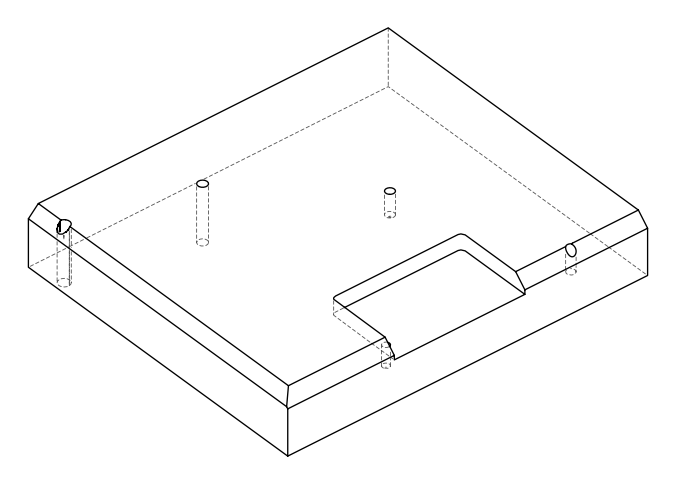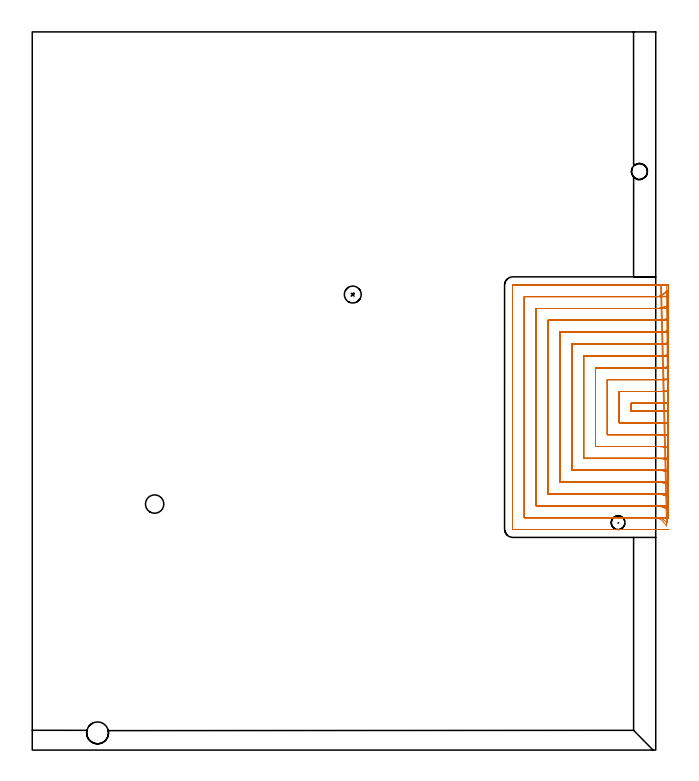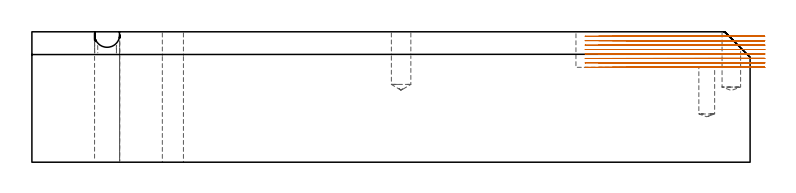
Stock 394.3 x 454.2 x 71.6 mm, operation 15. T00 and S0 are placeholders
(PLAN: 15 operations, 8 tool changes, 90.9 min)
(1 SPOT_DRILL | STEP1HOLE | NXT0321_9005460120000 | 0.03 min | 3 mm3)
(2 SPOT_DRILL_1 | STEP1HOLE_1 | NXT0321_9005460120000 | 0.03 min | 1 mm3)
(3 SPOT_DRILL_2 | STEP1POCKET | NXT0321_9005460120000 | 0.03 min | 2082 mm3)
(4 SPOT_DRILL_3 | STEP1POCKET_1 | NXT0321_9005460120000 | 0.03 min | 1 mm3)
(5 SPOT_DRILL_4 | STEP1POCKET_2 | NXT0321_9005460120000 | 0.03 min | 1 mm3)
(6 DRILL_THROUGH_HOLE_INTO_CENTER | STEP1HOLE | NXT0301_042 | 0.31 min | 2798 mm3)
(7 DRILL_TO_ENLARGE_THROUGH_HOLE | STEP1HOLE | NXT0301_103 | 0.31 min | 7872 mm3)
(8 DRILL_THROUGH_HOLE_INTO_CENTER_1 | STEP1HOLE_1 | UGT0301_226 | 0.32 min | 7534 mm3)
(9 DRILL_BLIND_HOLE_INTO_CENTER | STEP1POCKET | NXT0301_058 | 0.12 min | 1578 mm3)
(10 DRILL_BLIND_HOLE_INTO_CENTER_1 | STEP1POCKET_1 | UGT0301_219 | 0.14 min | 2679 mm3)
(11 DRILL_BLIND_HOLE_INTO_CENTER_2 | STEP1POCKET_2 | NXT0301_073 | 0.14 min | 2513 mm3)
(12 AREA_MILL | FG_CHAMFER_SURFACE | UGT0205_001 | 5.48 min | 13870 mm3)
(13 AREA_MILL_1 | FG_CHAMFER_SURFACE_1 | UGT0205_001 | 6.6 min | 15563 mm3)
(14 AREA_MILL_2 | FG_CHAMFER_SURFACE_2 | UGT0205_001 | 15.61 min | 29682 mm3)
(15 MILL_SLOT | SLOT_PARTIAL_RECTANGULAR | NXT0201_013 | Follow Part, ap 2.5, ae 75% | 61.75 min | 303507 mm3)
(TOOL NXT0321_9005460120000 | NC Spot Drill, 142deg, 12mm, Carbide, Uncoated | D12 PA142 FL30 Z2)
(TOOL NXT0301_042 | Carbide Drill 7.1mm [860.1-0710-057A1-MM 2214] | D7.1 PA140 FL85 Z2)
(TOOL NXT0301_103 | Carbide Drill 13.8mm [860.1-1380-062A1-MM 2214] | D13.8 PA140 FL77 Z2)
(TOOL UGT0301_226 | Twist Drill 11.6 mm | D11.6 PA118 FL90 Z2)
(TOOL NXT0301_058 | Carbide Drill 8.7mm [860.1-0870-026A1-MM 2214] | D8.7 PA140 FL47 Z2)
(TOOL UGT0301_219 | Twist Drill 10.7 mm | D10.7 PA118 FL90 Z2)
(TOOL NXT0301_073 | Carbide Drill 10.2mm [860.1-1020-031A1-MM 2214] | D10.2 PA140 FL55 Z2)
(TOOL UGT0205_001 | Chamfer Mill 20 x 3 x 45 deg. | D20 FL50 Z2)
(TOOL NXT0201_013 | ENDMILL 10mm | D10 FL30 Z4)
(OP 15 MILL_SLOT)
G17 G21 G94 G90
T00 M6
G54
G17 G0 G90 X402.293 Y219.665 S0 M3
G43 Z81.6 H0
Z69.162
G94 G1 X399.3 Y219.466 F250.
G2 X394.313 Y219.3 R75. F500.
G1 X378.7
Y214.5
X393.368
G2 X399.3 Y214.265 R75.
G1 X402.291 Y214.028 F250.
X402.292 Y227.206
X399.3 Y226.984
G2 X394.313 Y226.8 R67.5 F500.
G1 X371.2
Y207.
X393.368
G2 X399.3 Y206.739 R67.5
G1 X402.288 Y206.475 F250.
X402.29 Y234.757
X399.3 Y234.508
G2 X394.313 Y234.3 R60. F500.
G1 X363.7
Y199.5
X393.368
G2 X399.3 Y199.206 R60.
G1 X402.285 Y198.909 F250.
X402.286 Y242.322
X399.3 Y242.037
G2 X394.313 Y241.8 R52.5 F500.
G1 X356.2
Y192.
X393.368
G2 X399.3 Y191.664 R52.5
G1 X402.281 Y191.325 F250.
X402.282 Y249.91
X399.3 Y249.577
G2 X394.313 Y249.3 R45. F500.
G1 X348.7
Y184.5
X393.368
G2 X399.3 Y184.107 R45.
G1 X402.274 Y183.712 F250.
X402.273 Y257.532
X399.3 Y257.133
G2 X394.313 Y256.8 R37.5 F500.
G1 X341.2
Y177.
X393.368
G2 X399.3 Y176.528 R37.5
G1 X402.262 Y176.053 F250.
X402.258 Y265.216
X399.3 Y264.717
G2 X394.313 Y264.3 R30. F500.
G1 X333.7
Y169.5
X393.368
G2 X399.3 Y168.908 R30.
G1 X402.241 Y168.314 F250.
X402.225 Y273.024
X399.3 Y272.36
G2 X394.313 Y271.8 R22.5 F500.
G1 X326.2
Y162.
X393.368
G2 X399.3 Y161.204 R22.5
G1 X402.194 Y160.413 F250.
X402.129 Y281.151
X399.3 Y280.153
G2 X394.313 Y279.3 R15. F500.
G1 X318.7
Y154.5
X393.368
G2 X399.3 Y153.277 R15.
G1 X402.055 Y152.091 F250.
X401.541 Y290.693
X399.3 Y288.698
G2 X394.313 Y286.8 R7.5 F500.
G1 X311.2
Y147.
X393.368
G2 X399.285 Y144.109 R7.5
G1 X401.128 Y141.742 F250.
X397.313 Y294.3 F500.
X394.313 F250.
X304. F500.
G3 X303.7 Y294. R0.3
G1 Y139.8
G3 X304. Y139.5 R0.3
G1 X393.368
X396.368 F250.
G0 Z81.6
X402.295 Y219.603
Z66.725
G1 X399.3 Y219.428
G2 X394.926 Y219.3 R75. F500.
G1 X378.7
Y214.5
X394.862
G2 X399.3 Y214.369 R75.
G1 X402.295 Y214.191 F250.
X402.294 Y227.136
X399.3 Y226.942
G2 X394.926 Y226.8 R67.5 F500.
G1 X371.2
Y207.
X394.862
G2 X399.3 Y206.854 R67.5
G1 X402.294 Y206.657 F250.
X402.292 Y234.678
X399.3 Y234.46
G2 X394.926 Y234.3 R60. F500.
G1 X363.7
Y199.5
X394.862
G2 X399.3 Y199.336 R60.
G1 X402.292 Y199.114 F250.
X402.29 Y242.233
X399.3 Y241.983
G2 X394.926 Y241.8 R52.5 F500.
G1 X356.2
Y192.
X394.862
G2 X399.3 Y191.812 R52.5
G1 X402.289 Y191.559 F250.
X402.286 Y249.805
X399.3 Y249.513
G2 X394.926 Y249.3 R45. F500.
G1 X348.7
Y184.5
X394.862
G2 X399.3 Y184.281 R45.
G1 X402.285 Y183.985 F250.
X402.28 Y257.406
X399.3 Y257.056
G2 X394.926 Y256.8 R37.5 F500.
G1 X341.2
Y177.
X394.862
G2 X399.3 Y176.736 R37.5
G1 X402.279 Y176.381 F250.
X402.268 Y265.058
X399.3 Y264.621
G2 X394.926 Y264.3 R30. F500.
G1 X333.7
Y169.5
X394.862
G2 X399.3 Y169.17 R30.
G1 X402.267 Y168.726 F250.
X402.243 Y272.813
X399.3 Y272.229
G2 X394.926 Y271.8 R22.5 F500.
G1 X326.2
Y162.
X394.862
G2 X399.3 Y161.558 R22.5
G1 X402.241 Y160.966 F250.
X402.17 Y280.827
X399.3 Y279.952
G2 X394.926 Y279.3 R15. F500.
G1 X318.7
Y154.5
X394.862
G2 X399.3 Y153.829 R15.
G1 X402.166 Y152.941 F250.
X401.737 Y289.958
X399.3 Y288.208
G2 X394.926 Y286.8 R7.5 F500.
G1 X311.2
Y147.
X394.862
G2 X399.3 Y145.546 R7.5
G1 X401.718 Y143.771 F250.
X397.926 Y294.3 F500.
X394.926 F250.
X304. F500.
G3 X303.7 Y294. R0.3
G1 Y139.8
G3 X304. Y139.5 R0.3
G1 X394.862
X397.862 F250.
G0 Z81.6
X402.3 Y219.35
Z64.287
G1 X399.3 Y219.307
G2 X398.244 Y219.3 R75. F500.
G1 X378.7
Y214.5
X398.258
G2 X399.3 Y214.493 R75.
G1 X402.3 Y214.451 F250.
Y226.855
X399.3 Y226.808
G2 X398.244 Y226.8 R67.5 F500.
G1 X371.2
Y207.
X398.258
G2 X399.3 Y206.992 R67.5
G1 X402.3 Y206.946 F250.
Y234.362
X399.3 Y234.309
G2 X398.244 Y234.3 R60. F500.
G1 X363.7
Y199.5
X398.258
G2 X399.3 Y199.491 R60.
G1 X402.3 Y199.439 F250.
X402.299 Y241.871
X399.3 Y241.811
G2 X398.244 Y241.8 R52.5 F500.
G1 X356.2
Y192.
X398.258
G2 X399.3 Y191.99 R52.5
G1 X402.299 Y191.93 F250.
Y249.383
X399.3 Y249.312
G2 X398.244 Y249.3 R45. F500.
G1 X348.7
Y184.5
X398.258
G2 X399.3 Y184.488 R45.
G1 X402.299 Y184.418 F250.
Y256.899
X399.3 Y256.815
G2 X398.244 Y256.8 R37.5 F500.
G1 X341.2
Y177.
X398.258
G2 X399.3 Y176.986 R37.5
G1 X402.299 Y176.902 F250.
X402.298 Y264.424
X399.3 Y264.319
G2 X398.244 Y264.3 R30. F500.
G1 X333.7
Y169.5
X398.258
G2 X399.3 Y169.482 R30.
G1 X402.298 Y169.378 F250.
X402.297 Y271.966
X399.3 Y271.825
G2 X398.244 Y271.8 R22.5 F500.
G1 X326.2
Y162.
X398.258
G2 X399.3 Y161.976 R22.5
G1 X402.297 Y161.837 F250.
X402.293 Y279.548
X399.3 Y279.337
G2 X398.244 Y279.3 R15. F500.
G1 X318.7
Y154.5
X398.258
G2 X399.3 Y154.464 R15.
G1 X402.293 Y154.255 F250.
X402.27 Y287.297
X399.3 Y286.875
G2 X398.244 Y286.8 R7.5 F500.
G1 X311.2
Y147.
X398.258
G2 X399.3 Y146.927 R7.5
G1 X402.271 Y146.51 F250.
X401.244 Y294.3
X398.244
X304. F500.
G3 X303.7 Y294. R0.3
G1 Y139.8
G3 X304. Y139.5 R0.3
G1 X398.258
X401.258 F250.
G0 X402.3 Y219.301 Z61.85
G1 X399.3 Y219.3
X399.264 F500.
X378.7
Y214.5
X399.3
X402.3 Y214.499 F250.
Y226.802
X399.3 Y226.8
X399.264 F500.
X371.2
Y207.
X399.3
X402.3 Y206.999 F250.
Y234.302
X399.3 Y234.3
X399.264 F500.
X363.7
Y199.5
X399.3
X402.3 Y199.499 F250.
Y241.802
X399.3 Y241.8
X399.264 F500.
X356.2
Y192.
X399.3
X402.3 Y191.998 F250.
Y249.302
X399.3 Y249.3
X399.264 F500.
X348.7
Y184.5
X399.3
X402.3 Y184.498 F250.
Y256.803
X399.3 Y256.8
X399.264 F500.
X341.2
Y177.
X399.3
X402.3 Y176.998 F250.
Y264.304
X399.3 Y264.3
X399.264 F500.
X333.7
Y169.5
X399.3
X402.3 Y169.497 F250.
Y271.805
X399.3 Y271.8
X399.264 F500.
X326.2
Y162.
X399.3
X402.3 Y161.996 F250.
Y279.307
X399.3 Y279.3
X399.264 F500.
X318.7
Y154.5
X399.3
X402.3 Y154.494 F250.
Y286.814
X399.3 Y286.8
X399.264 F500.
X311.2
Y147.
X399.3
X402.3 Y146.988 F250.
X402.264 Y294.3
X399.264
X304. F500.
G3 X303.7 Y294. R0.3
G1 Y139.8
G3 X304. Y139.5 R0.3
G1 X399.271
X402.271 F250.
G0 X402.3 Y219.3 Z59.412
G1 X399.3
X378.7 F500.
Y214.5
X399.3
X402.3 F250.
Y226.8
X399.3
X371.2 F500.
Y207.
X399.3
X402.3 F250.
Y234.3
X399.3
X363.7 F500.
Y199.5
X399.3
X402.3 F250.
Y241.8
X399.3
X356.2 F500.
Y192.
X399.3
X402.3 F250.
Y249.3
X399.3
X348.7 F500.
Y184.5
X399.3
X402.3 F250.
Y256.8
X399.3
X341.2 F500.
Y177.
X399.3
X402.3 F250.
Y264.3
X399.3
X333.7 F500.
Y169.5
X399.3
X402.3 F250.
Y271.8
X399.3
X326.2 F500.
Y162.
X399.3
X402.3 F250.
Y279.3
X399.3
X318.7 F500.
Y154.5
X399.3
X402.3 F250.
Y286.8
X399.3
X311.2 F500.
Y147.
X399.3
X402.3 F250.
Y294.3
X399.3
X304. F500.
G3 X303.7 Y294. R0.3
G1 Y139.8
G3 X304. Y139.5 R0.3
G1 X399.3
X402.3 F250.
G0 Y219.3 Z56.975
G1 X399.3
X378.7 F500.
Y214.5
X399.3
X402.3 F250.
Y226.8
X399.3
X371.2 F500.
Y207.
X399.3
X402.3 F250.
Y234.3
X399.3
X363.7 F500.
Y199.5
X399.3
X402.3 F250.
Y241.8
X399.3
X356.2 F500.
Y192.
X399.3
X402.3 F250.
Y249.3
X399.3
X348.7 F500.
Y184.5
X399.3
X402.3 F250.
Y256.8
X399.3
X341.2 F500.
Y177.
X399.3
X402.3 F250.
Y264.3
X399.3
X333.7 F500.
Y169.5
X399.3
X402.3 F250.
Y271.8
X399.3
X326.2 F500.
Y162.
X399.3
X402.3 F250.
Y279.3
X399.3
X318.7 F500.
Y154.5
X399.3
X402.3 F250.
Y286.8
X399.3
X311.2 F500.
Y147.
X399.3
X402.3 F250.
Y294.3
X399.3
X304. F500.
G3 X303.7 Y294. R0.3
G1 Y139.8
G3 X304. Y139.5 R0.3
G1 X399.3
X402.3 F250.
G0 Y219.3 Z54.537
G1 X399.3
X378.7 F500.
Y214.5
X399.3
X402.3 F250.
Y226.8
X399.3
X371.2 F500.
Y207.
X399.3
X402.3 F250.
Y234.3
X399.3
X363.7 F500.
Y199.5
X399.3
X402.3 F250.
Y241.8
X399.3
X356.2 F500.
Y192.
X399.3
X402.3 F250.
Y249.3
X399.3
X348.7 F500.
Y184.5
X399.3
X402.3 F250.
Y256.8
X399.3
X341.2 F500.
Y177.
X399.3
X402.3 F250.
Y264.3
X399.3
X333.7 F500.
Y169.5
X399.3
X402.3 F250.
Y271.8
X399.3
X326.2 F500.
Y162.
X399.3
X402.3 F250.
Y279.3
X399.3
X318.7 F500.
Y154.5
X399.3
X402.3 F250.
Y286.8
X399.3
X311.2 F500.
Y147.
X399.3
X402.3 F250.
Y294.3
X399.3
X304. F500.
G3 X303.7 Y294. R0.3
G1 Y139.8
G3 X304. Y139.5 R0.3
G1 X399.3
X402.3 F250.
G0 Y219.3 Z52.1
G1 X399.3
X378.7 F500.
Y214.5
X399.3
X402.3 F250.
Y226.8
X399.3
X371.2 F500.
Y207.
X399.3
X402.3 F250.
Y234.3
X399.3
X363.7 F500.
Y199.5
X399.3
X402.3 F250.
Y241.8
X399.3
X356.2 F500.
Y192.
X399.3
X402.3 F250.
Y249.3
X399.3
X348.7 F500.
Y184.5
X399.3
X402.3 F250.
Y256.8
X399.3
X341.2 F500.
Y177.
X399.3
X402.3 F250.
Y264.3
X399.3
X333.7 F500.
Y169.5
X399.3
X402.3 F250.
Y271.8
X399.3
X326.2 F500.
Y162.
X399.3
X402.3 F250.
Y279.3
X399.3
X318.7 F500.
Y154.5
X399.3
X402.3 F250.
Y286.8
X399.3
X311.2 F500.
Y147.
X399.3
X402.3 F250.
Y294.3
X399.3
X304. F500.
G3 X303.7 Y294. R0.3
G1 Y139.8
G3 X304. Y139.5 R0.3
G1 X399.3
X402.3 F250.
G0 Z81.6
M5
M2
